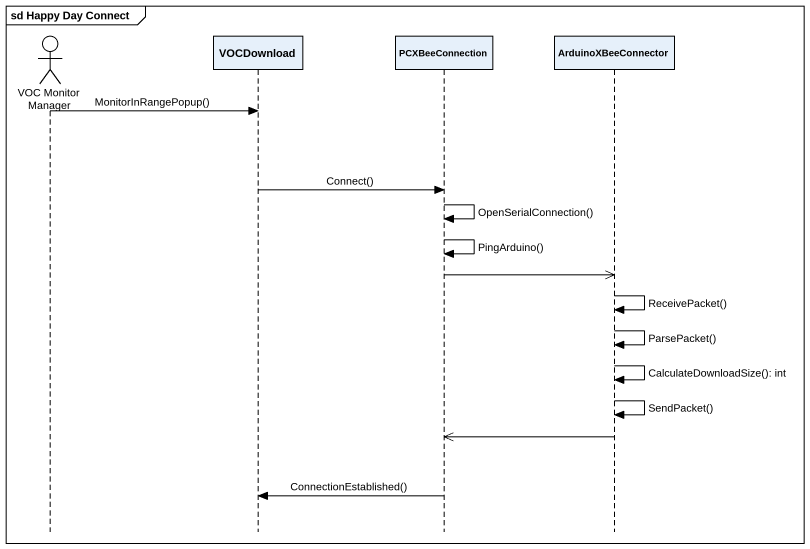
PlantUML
@startuml
mainframe sd Happy Day Connect
hide footbox
actor "VOC Monitor Manager" as VOC_Monitor_Manager
participant VOCDownload
participant PCXBeeConnection
participant ArduinoXBeeConnector

VOC_Monitor_Manager -> VOCDownload : MonitorInRangePopup()
VOCDownload -> PCXBeeConnection : Connect()
PCXBeeConnection -> PCXBeeConnection : OpenSerialConnection()
PCXBeeConnection -> PCXBeeConnection : PingArduino()
PCXBeeConnection ->> ArduinoXBeeConnector
ArduinoXBeeConnector -> ArduinoXBeeConnector : ReceivePacket()
ArduinoXBeeConnector -> ArduinoXBeeConnector : ParsePacket()
ArduinoXBeeConnector -> ArduinoXBeeConnector : CalculateDownloadSize(): int
ArduinoXBeeConnector -> ArduinoXBeeConnector : SendPacket()
ArduinoXBeeConnector ->> PCXBeeConnection
PCXBeeConnection -> VOCDownload : ConnectionEstablished()
@enduml
